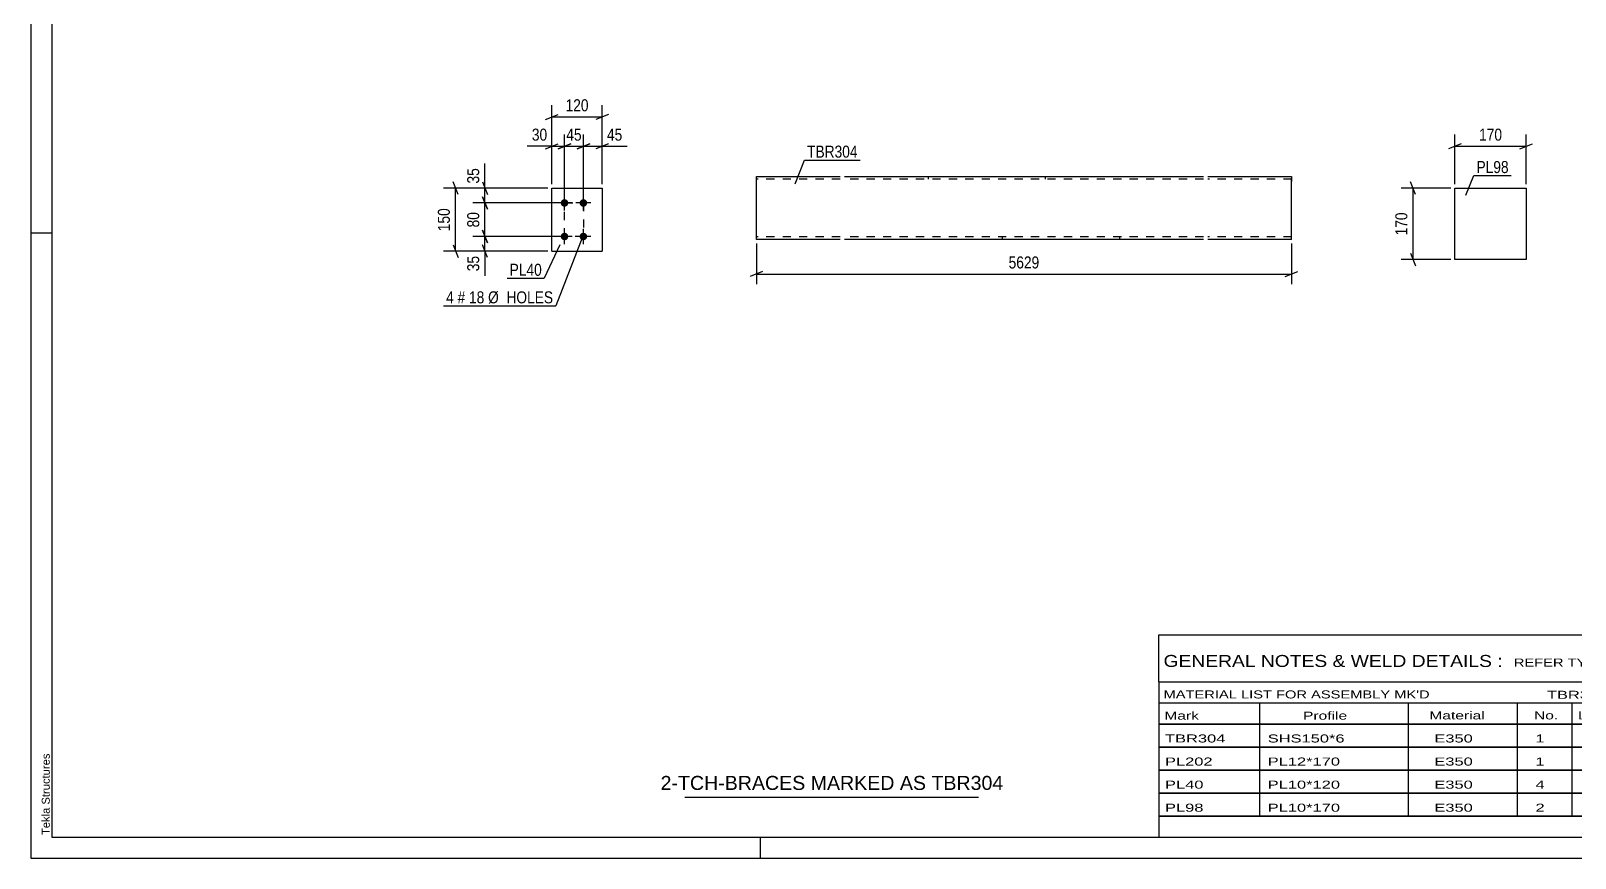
# Model space of a CAD drawing. Header units: millimetres. Extents: x 0 to 594, y 0 to 420.
# Drawn here: x 0 to 368.3, y 0 to 197.2 of the extents above; entities that cross this region are included whole.
import ezdxf

# ---------------------------------------------------------------- set-up
doc = ezdxf.new("R2010")
doc.units = ezdxf.units.MM
doc.linetypes.add('DXK_LINE_DOT2', pattern=[3.9198, 1.9599, -1.9599])
doc.styles.add('Arial', font='arial.ttf', dxfattribs={"height": 0.2})
doc.styles.add('Arial Narrow', font='ARIALN.TTF', dxfattribs={"height": 0.2})

# ---------------------------------------------------------------- blocks, each defined once
blk = doc.blocks.new('Unknown-580609645-1130')
at = {"color": 5, "linetype": 'Continuous'}
for p, q in [((0, 420), (0, 0)), ((5, 415), (5, 5)), ((5, 149), (0, 149)), ((5, 5), (589, 5)), ((174, 0), (174, 5)), ((0, 0), (594, 0))]:
    blk.add_line(p, q, dxfattribs=at)
at = {"color": 174, "linetype": 'Continuous', "style": 'Arial'}
blk.add_text('Tekla Structures', height=1.9102, rotation=90, dxfattribs=at).set_placement((4.5, 5.5))
blk = doc.blocks.new('Part-580609645-2167 - 2161')
at = {"color": 2, "linetype": 'Continuous'}
for p, q in [((124.28, 144.67), (124.28, 159.67)), ((124.28, 159.67), (136.28, 159.67)), ((136.28, 159.67), (136.28, 144.67)), ((124.28, 144.67), (124.28, 144.67)), ((124.28, 144.67), (136.28, 144.67)), ((136.28, 144.67), (136.28, 144.67))]:
    blk.add_line(p, q, dxfattribs=at)
at = {"color": 7, "linetype": 'DXK_LINE_DOT2'}
for p, q in [((124.28, 159.67), (136.28, 159.67)), ((124.28, 144.67), (136.28, 144.67))]:
    blk.add_line(p, q, dxfattribs=at)
blk = doc.blocks.new('Bolt-580609645-2200 - 2161')
at = {"linetype": 'Continuous'}
for points in [[(127.28, 157.07), (127.46, 157.05), (127.64, 156.99), (127.81, 156.9), (127.95, 156.77), (128.06, 156.62), (128.13, 156.45), (128.17, 156.27), (128.17, 156.08), (128.13, 155.89), (128.06, 155.72), (127.95, 155.57), (127.81, 155.44), (127.64, 155.35), (127.46, 155.29), (127.28, 155.27), (127.09, 155.29), (126.91, 155.35), (126.75, 155.44), (126.61, 155.57), (126.5, 155.72), (126.42, 155.89), (126.38, 156.08), (126.38, 156.27), (126.42, 156.45), (126.5, 156.62), (126.61, 156.77), (126.75, 156.9), (126.91, 156.99), (127.09, 157.05)], [(131.78, 157.07), (131.96, 157.05), (132.14, 156.99), (132.31, 156.9), (132.45, 156.77), (132.56, 156.62), (132.63, 156.45), (132.67, 156.27), (132.67, 156.08), (132.63, 155.89), (132.56, 155.72), (132.45, 155.57), (132.31, 155.44), (132.14, 155.35), (131.96, 155.29), (131.78, 155.27), (131.59, 155.29), (131.41, 155.35), (131.25, 155.44), (131.11, 155.57), (131, 155.72), (130.92, 155.89), (130.88, 156.08), (130.88, 156.27), (130.92, 156.45), (131, 156.62), (131.11, 156.77), (131.25, 156.9), (131.41, 156.99), (131.59, 157.05)], [(127.28, 149.07), (127.46, 149.05), (127.64, 148.99), (127.81, 148.9), (127.95, 148.77), (128.06, 148.62), (128.13, 148.45), (128.17, 148.27), (128.17, 148.08), (128.13, 147.89), (128.06, 147.72), (127.95, 147.57), (127.81, 147.44), (127.64, 147.35), (127.46, 147.29), (127.28, 147.27), (127.09, 147.29), (126.91, 147.35), (126.75, 147.44), (126.61, 147.57), (126.5, 147.72), (126.42, 147.89), (126.38, 148.08), (126.38, 148.27), (126.42, 148.45), (126.5, 148.62), (126.61, 148.77), (126.75, 148.9), (126.91, 148.99), (127.09, 149.05)], [(131.78, 149.07), (131.96, 149.05), (132.14, 148.99), (132.31, 148.9), (132.45, 148.77), (132.56, 148.62), (132.63, 148.45), (132.67, 148.27), (132.67, 148.08), (132.63, 147.89), (132.56, 147.72), (132.45, 147.57), (132.31, 147.44), (132.14, 147.35), (131.96, 147.29), (131.78, 147.27), (131.59, 147.29), (131.41, 147.35), (131.25, 147.44), (131.11, 147.57), (131, 147.72), (130.92, 147.89), (130.88, 148.08), (130.88, 148.27), (130.92, 148.45), (131, 148.62), (131.11, 148.77), (131.25, 148.9), (131.41, 148.99), (131.59, 149.05)]]:
    blk.add_hatch(color=1, dxfattribs=at).paths.add_polyline_path(points)
at = {"color": 1, "linetype": 'Continuous'}
for p, q in [((129.08, 156.17), (125.48, 156.17)), ((127.28, 154.37), (127.28, 157.97)), ((133.58, 156.17), (129.98, 156.17)), ((131.78, 154.37), (131.78, 157.97)), ((129.08, 148.17), (125.48, 148.17)), ((127.28, 146.37), (127.28, 149.97)), ((133.58, 148.17), (129.98, 148.17)), ((131.78, 146.37), (131.78, 149.97))]:
    blk.add_line(p, q, dxfattribs=at)
blk = doc.blocks.new('Part-580609645-2404 - 2398')
at = {"color": 2, "linetype": 'Continuous'}
for p, q in [((339.65, 159.67), (356.65, 159.67)), ((339.65, 142.67), (339.65, 159.67)), ((356.65, 159.67), (356.65, 142.67)), ((356.65, 142.67), (339.65, 142.67))]:
    blk.add_line(p, q, dxfattribs=at)
blk = doc.blocks.new('Part-580609645-2436 - 2428')
at = {"color": 2, "linetype": 'Continuous'}
for p, q in [((173.03, 147.56), (173.03, 162.47)), ((173.03, 162.47), (193.03, 162.47)), ((194.03, 162.47), (279.69, 162.47)), ((280.69, 162.47), (300.69, 162.47)), ((300.69, 162.47), (300.69, 162.38)), ((300.69, 162.38), (300.69, 161.27)), ((300.69, 147.47), (300.69, 161.27)), ((173.03, 147.47), (173.03, 147.56)), ((193.03, 147.47), (173.03, 147.47)), ((279.69, 147.47), (194.03, 147.47)), ((300.69, 147.47), (280.69, 147.47))]:
    blk.add_line(p, q, dxfattribs=at)
at = {"color": 7, "linetype": 'DXK_LINE_DOT2'}
for p, q in [((214.03, 162.47), (214.03, 161.87)), ((241.94, 162.47), (241.94, 161.87)), ((300.69, 161.27), (300.69, 162.12)), ((193.03, 161.87), (173.03, 161.87)), ((279.69, 161.87), (194.03, 161.87)), ((300.69, 161.87), (280.69, 161.87)), ((173.03, 148.07), (173.03, 148.12)), ((193.03, 148.07), (173.03, 148.07)), ((173.03, 147.47), (173.03, 147.47)), ((279.69, 148.07), (194.03, 148.07)), ((231.77, 147.47), (231.77, 148.07)), ((259.69, 147.47), (259.69, 148.07)), ((300.69, 148.07), (280.69, 148.07)), ((300.69, 148.07), (300.69, 148.12))]:
    blk.add_line(p, q, dxfattribs=at)
blk = doc.blocks.new('Rectangle-580609645-2384 - 2161')
at = {"color": 1, "linetype": 'DXK_LINE_DOT2'}
blk.add_lwpolyline([(127.28, 156.17), (131.78, 156.17), (131.78, 148.17), (127.28, 148.17), (127.28, 156.17)], close=True, dxfattribs=at)
blk = doc.blocks.new('StraightDimension-580609645-2344 - 2161')
at = {"color": 7, "linetype": 'Continuous'}
for p, q in [((125.78, 169.07), (128.78, 170.27)), ((127.28, 157.17), (127.28, 172.52)), ((127.28, 169.67), (131.78, 169.67)), ((133.28, 170.27), (130.28, 169.07)), ((131.78, 157.17), (131.78, 172.52))]:
    blk.add_line(p, q, dxfattribs=at)
at = {"color": 0}
blk.add_wipeout([(131.95, 170.42), (131.95, 174.62), (127.1, 174.62), (127.1, 170.42)], dxfattribs=at)
at = {"color": 3, "style": 'Arial Narrow'}
blk.add_text('45', height=2.863, dxfattribs=at).set_placement((127.7, 171.02))
blk = doc.blocks.new('StraightDimension-580609645-2300 - 2161')
at = {"color": 7, "linetype": 'Continuous'}
for p, q in [((123.28, 159.67), (105.43, 159.67)), ((107.68, 161.17), (108.88, 158.17)), ((108.28, 156.17), (108.28, 159.67)), ((126.28, 156.17), (105.43, 156.17)), ((108.88, 154.67), (107.68, 157.67))]:
    blk.add_line(p, q, dxfattribs=at)
at = {"color": 0}
blk.add_wipeout([(107.53, 165.05), (103.33, 165.05), (103.33, 160.2), (107.53, 160.2)], dxfattribs=at)
at = {"color": 7, "linetype": 'Continuous'}
blk.add_line((108.28, 159.67), (108.28, 165.58), dxfattribs=at)
blk.add_line((108.28, 159.67), (108.28, 165.58), dxfattribs=at)
at = {"color": 3, "style": 'Arial Narrow'}
blk.add_text('35', height=2.863, rotation=90.0002, dxfattribs=at).set_placement((106.93, 160.8))
blk = doc.blocks.new('StraightDimension-580609645-2277 - 2161')
at = {"color": 7, "linetype": 'Continuous'}
for p, q in [((126.28, 148.17), (105.43, 148.17)), ((107.68, 149.67), (108.88, 146.67)), ((108.28, 144.67), (108.28, 148.17)), ((123.28, 144.67), (105.43, 144.67)), ((108.88, 143.17), (107.68, 146.17))]:
    blk.add_line(p, q, dxfattribs=at)
at = {"color": 0}
blk.add_wipeout([(107.53, 144.15), (103.33, 144.15), (103.33, 139.29), (107.53, 139.29)], dxfattribs=at)
at = {"color": 7, "linetype": 'Continuous'}
blk.add_line((108.28, 144.67), (108.28, 138.76), dxfattribs=at)
blk.add_line((108.28, 144.67), (108.28, 138.76), dxfattribs=at)
at = {"color": 3, "style": 'Arial Narrow'}
blk.add_text('35', height=2.863, rotation=90.0002, dxfattribs=at).set_placement((106.93, 139.89))
blk = doc.blocks.new('StraightDimension-580609645-2290 - 2161')
at = {"color": 7, "linetype": 'Continuous'}
for p, q in [((126.28, 156.17), (105.43, 156.17)), ((107.68, 157.67), (108.88, 154.67)), ((108.28, 148.17), (108.28, 156.17)), ((126.28, 148.17), (105.43, 148.17)), ((108.88, 146.67), (107.68, 149.67))]:
    blk.add_line(p, q, dxfattribs=at)
at = {"color": 0}
blk.add_wipeout([(107.53, 154.6), (103.33, 154.6), (103.33, 149.74), (107.53, 149.74)], dxfattribs=at)
at = {"color": 3, "style": 'Arial Narrow'}
blk.add_text('80', height=2.863, rotation=90.0002, dxfattribs=at).set_placement((106.93, 150.34))
blk = doc.blocks.new('StraightDimension-580609645-2314 - 2161')
at = {"color": 7, "linetype": 'Continuous'}
for p, q in [((123.28, 159.67), (98.43, 159.67)), ((101.88, 158.17), (100.68, 161.17)), ((101.28, 144.67), (101.28, 159.67)), ((123.28, 144.67), (98.43, 144.67)), ((100.68, 146.17), (101.88, 143.17))]:
    blk.add_line(p, q, dxfattribs=at)
at = {"color": 0}
blk.add_wipeout([(100.53, 155.51), (96.33, 155.51), (96.33, 148.83), (100.53, 148.83)], dxfattribs=at)
at = {"color": 3, "style": 'Arial Narrow'}
blk.add_text('150', height=2.863, rotation=90.0002, dxfattribs=at).set_placement((99.93, 149.43))
blk = doc.blocks.new('StraightDimension-580609645-2331 - 2161')
at = {"color": 7, "linetype": 'Continuous'}
for p, q in [((122.78, 169.07), (125.78, 170.27)), ((124.28, 160.67), (124.28, 172.52)), ((124.28, 169.67), (127.28, 169.67)), ((128.78, 170.27), (125.78, 169.07)), ((127.28, 157.17), (127.28, 172.52))]:
    blk.add_line(p, q, dxfattribs=at)
at = {"color": 0}
blk.add_wipeout([(123.75, 170.42), (123.75, 174.62), (118.89, 174.62), (118.89, 170.42)], dxfattribs=at)
at = {"color": 7, "linetype": 'Continuous'}
blk.add_line((124.28, 169.67), (118.37, 169.67), dxfattribs=at)
blk.add_line((124.28, 169.67), (118.37, 169.67), dxfattribs=at)
at = {"color": 3, "style": 'Arial Narrow'}
blk.add_text('30', height=2.863, dxfattribs=at).set_placement((119.49, 171.02))
blk = doc.blocks.new('StraightDimension-580609645-2354 - 2161')
at = {"color": 7, "linetype": 'Continuous'}
for p, q in [((130.28, 169.07), (133.28, 170.27)), ((131.78, 157.17), (131.78, 172.52)), ((131.78, 169.67), (136.28, 169.67)), ((137.78, 170.27), (134.78, 169.07)), ((136.28, 160.67), (136.28, 172.52))]:
    blk.add_line(p, q, dxfattribs=at)
at = {"color": 0}
blk.add_wipeout([(141.66, 170.42), (141.66, 174.62), (136.8, 174.62), (136.8, 170.42)], dxfattribs=at)
at = {"color": 7, "linetype": 'Continuous'}
blk.add_line((136.28, 169.67), (142.18, 169.67), dxfattribs=at)
blk.add_line((136.28, 169.67), (142.18, 169.67), dxfattribs=at)
at = {"color": 3, "style": 'Arial Narrow'}
blk.add_text('45', height=2.863, dxfattribs=at).set_placement((137.4, 171.02))
blk = doc.blocks.new('StraightDimension-580609645-2368 - 2161')
at = {"color": 7, "linetype": 'Continuous'}
for p, q in [((122.78, 176.07), (125.78, 177.27)), ((124.28, 160.67), (124.28, 179.52)), ((137.78, 177.27), (134.78, 176.07)), ((136.28, 160.67), (136.28, 179.52)), ((124.28, 176.67), (136.28, 176.67))]:
    blk.add_line(p, q, dxfattribs=at)
at = {"color": 0}
blk.add_wipeout([(133.62, 177.42), (133.62, 181.62), (126.93, 181.62), (126.93, 177.42)], dxfattribs=at)
at = {"color": 3, "style": 'Arial Narrow'}
blk.add_text('120', height=2.863, dxfattribs=at).set_placement((127.53, 178.02))
blk = doc.blocks.new('StraightDimension-580609645-2406 - 2398')
at = {"color": 7, "linetype": 'Continuous'}
for p, q in [((341.15, 170.27), (338.15, 169.07)), ((339.65, 160.67), (339.65, 172.52)), ((339.65, 169.67), (356.65, 169.67)), ((355.15, 169.07), (358.15, 170.27)), ((356.65, 160.67), (356.65, 172.52))]:
    blk.add_line(p, q, dxfattribs=at)
at = {"color": 0}
blk.add_wipeout([(351.49, 170.42), (351.49, 174.62), (344.81, 174.62), (344.81, 170.42)], dxfattribs=at)
at = {"color": 3, "style": 'Arial Narrow'}
blk.add_text('170', height=2.863, dxfattribs=at).set_placement((345.41, 171.02))
blk = doc.blocks.new('StraightDimension-580609645-2417 - 2398')
at = {"color": 7, "linetype": 'Continuous'}
for p, q in [((338.65, 159.67), (326.8, 159.67)), ((330.25, 158.17), (329.05, 161.17)), ((329.65, 142.67), (329.65, 159.67)), ((329.05, 144.17), (330.25, 141.17)), ((338.65, 142.67), (326.8, 142.67))]:
    blk.add_line(p, q, dxfattribs=at)
at = {"color": 0}
blk.add_wipeout([(328.9, 154.51), (324.7, 154.51), (324.7, 147.83), (328.9, 147.83)], dxfattribs=at)
at = {"color": 3, "style": 'Arial Narrow'}
blk.add_text('170', height=2.863, rotation=90.0002, dxfattribs=at).set_placement((328.3, 148.43))
blk = doc.blocks.new('StraightDimension-580609645-2441 - 2428')
at = {"color": 7, "linetype": 'Continuous'}
for p, q in [((173.03, 146.47), (173.03, 136.81)), ((300.69, 146.47), (300.69, 136.81)), ((174.53, 139.81), (171.53, 138.61)), ((173.03, 139.21), (300.69, 139.21)), ((299.19, 138.61), (302.19, 139.81))]:
    blk.add_line(p, q, dxfattribs=at)
at = {"color": 0}
blk.add_wipeout([(241.11, 139.96), (241.11, 144.16), (232.6, 144.16), (232.6, 139.96)], dxfattribs=at)
at = {"color": 3, "style": 'Arial Narrow'}
blk.add_text('5629', height=2.863, dxfattribs=at).set_placement((233.2, 140.56))
blk = doc.blocks.new('Unknown-580609645-4171')
at = {"color": 7, "linetype": 'Continuous'}
for p, q in [((269, 53.25), (429, 53.25)), ((269, 42), (269, 53.25)), ((429, 53.25), (429, 42)), ((269, 42), (429, 42)), ((269, 42), (269, 37)), ((429, 42), (429, 37)), ((269, 37), (429, 37)), ((269, 37), (269, 32)), ((293, 37), (293, 32)), ((328.5, 37), (328.5, 32)), ((354.5, 37), (354.5, 32)), ((367.5, 37), (367.5, 32)), ((385, 37), (385, 32)), ((407, 37), (407, 32)), ((429, 37), (429, 32)), ((269, 32), (429, 32)), ((269, 31.95), (269, 26.55)), ((269, 31.95), (429, 31.95)), ((293, 32), (293, 26.5)), ((328.5, 32), (328.5, 26.5)), ((354.5, 32), (354.5, 26.5)), ((367.5, 32), (367.5, 26.5)), ((385, 32), (385, 26.5)), ((407, 32), (407, 26.5)), ((429, 31.95), (429, 26.55)), ((269, 26.55), (429, 26.55)), ((269, 26.45), (269, 21.05)), ((269, 26.45), (429, 26.45)), ((293, 26.5), (293, 21)), ((328.5, 26.5), (328.5, 21)), ((354.5, 26.5), (354.5, 21)), ((367.5, 26.5), (367.5, 21)), ((385, 26.5), (385, 21)), ((407, 26.5), (407, 21)), ((429, 26.45), (429, 21.05)), ((269, 21.05), (429, 21.05)), ((269, 20.95), (269, 15.55)), ((269, 20.95), (429, 20.95)), ((293, 21), (293, 15.5)), ((328.5, 21), (328.5, 15.5)), ((354.5, 21), (354.5, 15.5)), ((367.5, 21), (367.5, 15.5)), ((385, 21), (385, 15.5)), ((407, 21), (407, 15.5)), ((429, 20.95), (429, 15.55)), ((269, 15.55), (429, 15.55)), ((269, 15.45), (269, 10.05)), ((269, 15.45), (429, 15.45)), ((293, 15.5), (293, 10)), ((328.5, 15.5), (328.5, 10)), ((354.5, 15.5), (354.5, 10)), ((367.5, 15.5), (367.5, 10)), ((385, 15.5), (385, 10)), ((407, 15.5), (407, 10)), ((429, 15.45), (429, 10.05)), ((269, 10.05), (429, 10.05)), ((269, 10), (429, 10)), ((269, 10), (269, 5)), ((385, 10), (385, 5)), ((407, 10), (407, 5)), ((429, 10), (429, 5)), ((269, 5), (429, 5))]:
    blk.add_line(p, q, dxfattribs=at)
at = {"color": 7, "style": 'Arial Narrow'}
for s, height, width, p in [('GENERAL NOTES & WELD DETAILS :', 2.8633, 1.4, (270.15, 45.56)), ('REFER TYP DRAWING TYP-01', 1.9089, 1.6, (353.7, 45.66)), ("MATERIAL LIST FOR ASSEMBLY MK'D", 1.9089, 1.6, (270.15, 38.06)), ('TBR304', 1.909, 1.794707, (361.59, 37.97)), ('2', 1.91, 1.794707, (391.08, 38.06)), ('No. Required', 1.9089, 1.6, (400.41, 38.06)), ('Mark', 1.909, 1.7, (270.34, 33)), ('Profile', 1.909, 1.7, (303.41, 33)), ('Material', 1.909, 1.7, (333.54, 33.06)), ('No.', 1.909, 1.7, (358.5, 33.06)), ('Length', 1.909, 1.7, (369, 33.06)), ('Area', 1.909, 1.7, (391.5, 33.06)), ('Weight', 1.909, 1.7, (411, 33.06))]:
    blk.add_text(s, height=height, dxfattribs=dict(at, width=width)).set_placement(p)
at = {"color": 7, "linetype": 'Continuous', "style": 'Arial Narrow'}
for s, height, width, p in [('TBR304', 1.909, 1.794707, (270.5, 27.56)), ('SHS150*6', 1.909, 1.794707, (295, 27.56)), ('E350', 1.909, 1.794707, (334.74, 27.56)), ('1', 1.91, 1.794707, (358.86, 27.56)), ('5629', 1.909, 1.794707, (371.58, 27.56)), ('3.4', 1.909, 1.794707, (395.32, 27.56)), ('152.3', 1.909, 1.794707, (411.96, 27.56)), ('PL202', 1.909, 1.794707, (270.5, 22.06)), ('PL12*170', 1.909, 1.794707, (295, 22.06)), ('E350', 1.909, 1.794707, (334.74, 22.06)), ('1', 1.91, 1.794707, (358.86, 22.06)), ('706', 1.909, 1.794707, (373.77, 22.06)), ('0.3', 1.909, 1.794707, (395.32, 22.06)), ('11.3', 1.909, 1.794707, (414.14, 22.06)), ('PL40', 1.909, 1.794707, (270.5, 16.56)), ('PL10*120', 1.909, 1.794707, (295, 16.56)), ('E350', 1.909, 1.794707, (334.74, 16.56)), ('4', 1.91, 1.794707, (358.86, 16.56)), ('150', 1.909, 1.794707, (373.77, 16.56)), ('0.0', 1.909, 1.794707, (395.32, 16.56)), ('5.7', 1.909, 1.794707, (416.33, 16.56)), ('PL98', 1.909, 1.794707, (270.5, 11.06)), ('PL10*170', 1.909, 1.794707, (295, 11.06)), ('E350', 1.909, 1.794707, (334.74, 11.06)), ('2', 1.91, 1.794707, (358.86, 11.06)), ('170', 1.909, 1.794707, (373.77, 11.06)), ('0.1', 1.909, 1.794707, (395.32, 11.06)), ('4.5', 1.909, 1.794707, (416.33, 11.06)), ('Total', 1.909, 1.7, (371.33, 6.5)), ('3.9', 1.909, 1.794707, (394.83, 6.5)), ('173.8', 1.909, 1.794707, (411.96, 6.5))]:
    blk.add_text(s, height=height, dxfattribs=dict(at, width=width)).set_placement(p)
blk = doc.blocks.new('Unknown-580609645-4172')
at = {"color": 7, "linetype": 'Continuous'}
blk.add_line((156, 14.5), (226, 14.5), dxfattribs=at)
at = {"color": 7, "style": 'Arial'}
blk.add_text('2-TCH-BRACES MARKED AS TBR304', height=3.3428, dxfattribs=at).set_placement((150.19, 16.25))
blk = doc.blocks.new('Mark-580609645-2163 - 2161')
at = {"color": 0}
blk.add_wipeout([(121.86, 138.81), (121.86, 141.81), (114.19, 141.81), (114.19, 138.81)], dxfattribs=at)
blk.add_wipeout([(121.86, 138.81), (121.86, 141.81), (114.19, 141.81), (114.19, 138.81)], dxfattribs=at)
at = {"color": 30, "linetype": 'Continuous'}
for p in [(126.12, 146.17), (113.59, 138.21)]:
    blk.add_line(p, (122.46, 138.21), dxfattribs=at)
at = {"color": 3, "style": 'Arial Narrow'}
blk.add_text('PL40', height=2.863, dxfattribs=at).set_placement((114.19, 138.81))
blk = doc.blocks.new('Mark-580609645-2196 - 2161')
at = {"color": 0}
blk.add_wipeout([(100.87, 132.24), (100.87, 135.24), (99.04, 135.24), (99.04, 132.24)], dxfattribs=at)
blk.add_wipeout([(100.87, 132.24), (100.87, 135.24), (99.04, 135.24), (99.04, 132.24)], dxfattribs=at)
blk.add_wipeout([(103.6, 132.24), (103.6, 135.24), (101.77, 135.24), (101.77, 132.24)], dxfattribs=at)
blk.add_wipeout([(103.6, 132.24), (103.6, 135.24), (101.77, 135.24), (101.77, 132.24)], dxfattribs=at)
at = {"color": 3, "style": 'Arial Narrow'}
blk.add_text('4', height=2.86, dxfattribs=at).set_placement((99.04, 132.24))
at = {"color": 0}
blk.add_wipeout([(108.15, 132.24), (108.15, 135.24), (104.5, 135.24), (104.5, 132.24)], dxfattribs=at)
blk.add_wipeout([(108.15, 132.24), (108.15, 135.24), (104.5, 135.24), (104.5, 132.24)], dxfattribs=at)
at = {"color": 3, "style": 'Arial Narrow'}
blk.add_text('#', height=2.86, dxfattribs=at).set_placement((101.77, 132.24))
at = {"color": 0}
blk.add_wipeout([(124.58, 132.24), (124.58, 135.24), (109.05, 135.24), (109.05, 132.24)], dxfattribs=at)
blk.add_wipeout([(124.58, 132.24), (124.58, 135.24), (109.05, 135.24), (109.05, 132.24)], dxfattribs=at)
at = {"color": 7, "linetype": 'Continuous'}
for p in [(131.61, 148.26), (98.44, 131.64)]:
    blk.add_line(p, (125.18, 131.64), dxfattribs=at)
at = {"color": 3, "style": 'Arial Narrow'}
for s, p in [('18', (104.5, 132.24)), ('Ø  HOLES', (109.05, 132.24))]:
    blk.add_text(s, height=2.863, dxfattribs=at).set_placement(p)
blk = doc.blocks.new('Mark-580609645-2400 - 2398')
at = {"color": 0}
blk.add_wipeout([(352.46, 163.3), (352.46, 166.3), (344.79, 166.3), (344.79, 163.3)], dxfattribs=at)
blk.add_wipeout([(352.46, 163.3), (352.46, 166.3), (344.79, 166.3), (344.79, 163.3)], dxfattribs=at)
at = {"color": 30, "linetype": 'Continuous'}
for p, q in [((342.22, 158.01), (344.19, 162.7)), ((344.19, 162.7), (353.06, 162.7))]:
    blk.add_line(p, q, dxfattribs=at)
at = {"color": 3, "style": 'Arial Narrow'}
blk.add_text('PL98', height=2.863, dxfattribs=at).set_placement((344.79, 163.3))
blk = doc.blocks.new('Mark-580609645-2432 - 2428')
at = {"color": 0}
blk.add_wipeout([(197.19, 166.97), (197.19, 169.97), (185.13, 169.97), (185.13, 166.97)], dxfattribs=at)
blk.add_wipeout([(197.19, 166.97), (197.19, 169.97), (185.13, 169.97), (185.13, 166.97)], dxfattribs=at)
at = {"color": 30, "linetype": 'Continuous'}
for p, q in [((182.3, 160.72), (184.53, 166.37)), ((184.53, 166.37), (197.79, 166.37))]:
    blk.add_line(p, q, dxfattribs=at)
at = {"color": 3, "style": 'Arial Narrow'}
blk.add_text('TBR304', height=2.863, dxfattribs=at).set_placement((185.13, 166.97))

msp = doc.modelspace()

# ---------------------------------------------------------------- block references
for name in ['Unknown-580609645-1130', 'Part-580609645-2436 - 2428', 'Part-580609645-2167 - 2161', 'Part-580609645-2404 - 2398', 'Bolt-580609645-2200 - 2161', 'Rectangle-580609645-2384 - 2161', 'Unknown-580609645-4171', 'Unknown-580609645-4172']:
    msp.add_blockref(name, (0, 0))

# ---------------------------------------------------------------- next in the draw order: block references
for name in ['StraightDimension-580609645-2344 - 2161', 'StraightDimension-580609645-2406 - 2398', 'Mark-580609645-2432 - 2428', 'StraightDimension-580609645-2277 - 2161', 'StraightDimension-580609645-2441 - 2428']:
    msp.add_blockref(name, (0, 0))

# ---------------------------------------------------------------- next in the draw order: block references
for name in ['Mark-580609645-2400 - 2398', 'StraightDimension-580609645-2300 - 2161', 'StraightDimension-580609645-2417 - 2398']:
    msp.add_blockref(name, (0, 0))

# ---------------------------------------------------------------- next in the draw order: block references
msp.add_blockref('StraightDimension-580609645-2290 - 2161', (0, 0))

# ---------------------------------------------------------------- next in the draw order: block references
msp.add_blockref('StraightDimension-580609645-2314 - 2161', (0, 0))

# ---------------------------------------------------------------- next in the draw order: block references
for name in ['StraightDimension-580609645-2331 - 2161', 'Mark-580609645-2163 - 2161']:
    msp.add_blockref(name, (0, 0))

# ---------------------------------------------------------------- next in the draw order: block references
for name in ['StraightDimension-580609645-2354 - 2161', 'Mark-580609645-2196 - 2161']:
    msp.add_blockref(name, (0, 0))

# ---------------------------------------------------------------- next in the draw order: block references
msp.add_blockref('StraightDimension-580609645-2368 - 2161', (0, 0))

doc.saveas('drawing.dxf')
